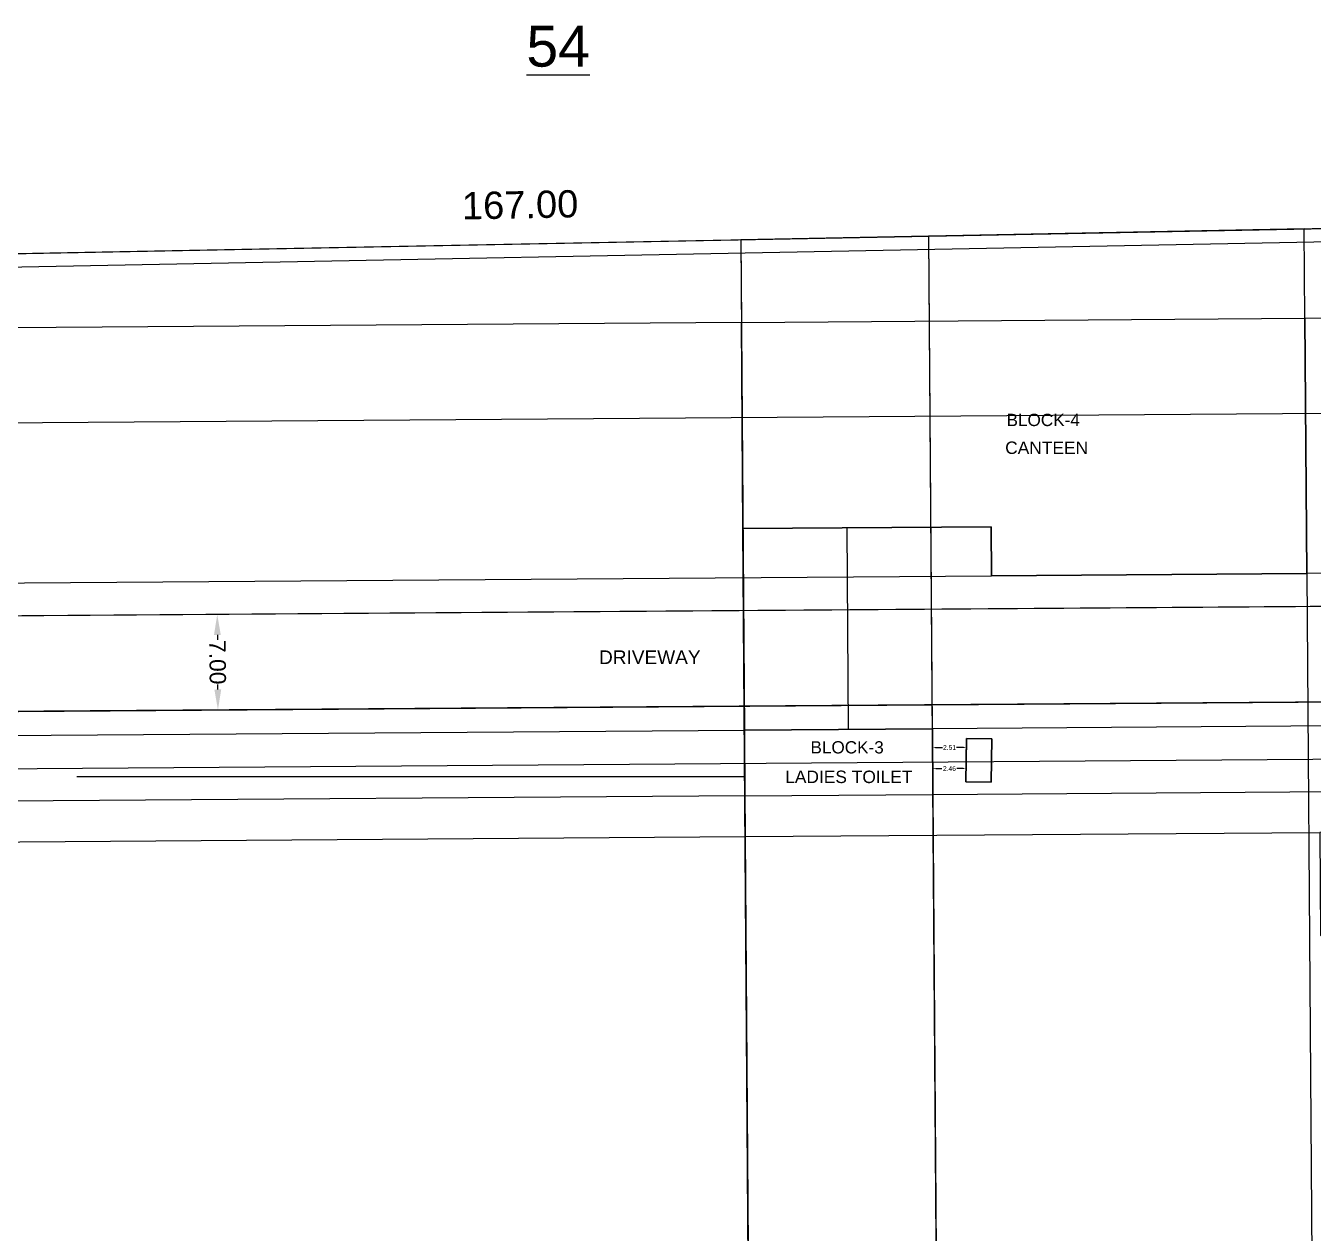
# Model space of a CAD drawing. Header units: metres. Extents: x 3715 to 4596, y 2418 to 2709.
# Drawn here: x 4394.8 to 4489.3, y 2589.5 to 2678.1 of the extents above; entities that cross this region are included whole.
import ezdxf

# ---------------------------------------------------------------- set-up
doc = ezdxf.new("R2010")
doc.units = ezdxf.units.M
doc.header["$MEASUREMENT"] = 0
for name, color, linetype in [('BLK_1_LVL_0_BLDG_FOOT_PRINT', 1, 'Continuous'), ('BLK_1_LVL_0_REAR_SETBACK', 11, 'Continuous'), ('BLK_1_LVL_0_SIDE_SETBACK2', 102, 'Continuous'), ('BLK_2_LVL_0_SIDE_SETBACK2', 102, 'Continuous'), ('BLK_3_INTERNAL_VEHICULAR_ACCESS', 7, 'Continuous'), ('BLK_3_LVL_0_BLDG_FOOT_PRINT', 1, 'Continuous'), ('BLK_3_LVL_0_FRONT_SETBACK', 2, 'Continuous'), ('BLK_3_LVL_0_REAR_SETBACK', 11, 'Continuous'), ('BLK_3_LVL_0_SIDE_SETBACK1', 171, 'Continuous'), ('BLK_3_LVL_0_SIDE_SETBACK2', 102, 'Continuous'), ('BLK_4_INTERNAL_VEHICULAR_ACCESS', 7, 'Continuous'), ('BLK_4_LVL_0_BLDG_FOOT_PRINT', 1, 'Continuous'), ('BLK_4_LVL_0_FRONT_SETBACK', 2, 'Continuous'), ('BLK_4_LVL_0_REAR_SETBACK', 11, 'Continuous'), ('BLK_4_LVL_0_SIDE_SETBACK1', 171, 'Continuous'), ('BLK_4_LVL_0_SIDE_SETBACK2', 102, 'Continuous'), ('BLK_5_LVL_0_FRONT_SETBACK', 2, 'Continuous'), ('DISTANCE_BLK', 7, 'Continuous'), ('DRIVE_WAY', 7, 'Continuous'), ('PLOT_BOUNDARY', 70, 'Continuous'), ('RWH', 130, 'Continuous'), ('SEPTIC_TANK', 146, 'Continuous'), ('SEPTIC_TANK_1', 146, 'Continuous')]:
    doc.layers.add(name, color=color, linetype=linetype)
doc.styles.get("Standard").update_dxf_attribs({"font": 'arial.ttf'})
doc.styles.add('TEXT', font='arial.ttf', dxfattribs={"height": 87})
doc.dimstyles.new('Copy of Standard road pattern', dxfattribs={"dimtxt": 1.2, "dimasz": 1.5, "dimexe": 0.18, "dimexo": 0.0625, "dimgap": 0.09, "dimtad": 0, "dimzin": 0, "dimdsep": 46, "dimtxsty": 'Standard', "dimcen": 0.09, "dimse1": 1, "dimse2": 1, "dimsd1": 1, "dimsd2": 1, "dimadec": 0, "dimazin": 0, "dimtfac": 1, "dimtofl": 0, "dimtmove": 2, "dimatfit": 3, "dimfxl": 0, "dimtolj": 1, "dimtzin": 0, "dimarcsym": 0})
doc.dimstyles.new('outer dim', dxfattribs={"dimtxt": 2, "dimasz": 0.23, "dimexe": 0.18, "dimexo": 0.0625, "dimgap": 0.09, "dimtad": 0, "dimzin": 0, "dimdsep": 46, "dimtxsty": 'Standard', "dimcen": 0.09, "dimse1": 1, "dimse2": 1, "dimsd1": 1, "dimsd2": 1, "dimadec": 0, "dimazin": 0, "dimtfac": 1, "dimtofl": 0, "dimtmove": 2, "dimatfit": 3, "dimfxl": 0, "dimtolj": 1, "dimtzin": 0, "dimarcsym": 0})
doc.dimstyles.get("Standard").update_dxf_attribs({"dimtxt": 0.35, "dimasz": 0.23, "dimexe": 0.18, "dimexo": 0.0625, "dimgap": 0.09, "dimtad": 0, "dimtih": 1, "dimtoh": 1, "dimzin": 0, "dimdsep": 46, "dimtxsty": 'Standard', "dimcen": 0.09, "dimadec": 0, "dimazin": 0, "dimtfac": 1, "dimtofl": 0, "dimtmove": 2, "dimatfit": 3, "dimfxl": 0, "dimtolj": 1, "dimtzin": 0, "dimarcsym": 0})

# ---------------------------------------------------------------- blocks, each defined once
blk = doc.blocks.new('*D421')
at = {"color": 0, "insert": (4431.105, 2664.993), "char_height": 2, "attachment_point": 5, "rotation": 1.10251}
blk.add_mtext('\\A1;167.00', dxfattribs=at)
blk = doc.blocks.new('*D564')
at = {"layer": 'SEPTIC_TANK', "color": 0, "linetype": 'ByBlock', "lineweight": -2}
for p, q in [((4461.369, 2625.377), (4461.371, 2624.997)), ((4461.6, 2625.178), (4462.109, 2625.18)), ((4463.645, 2625.188), (4463.136, 2625.185)), ((4463.874, 2625.389), (4463.876, 2625.009))]:
    blk.add_line(p, q, dxfattribs=at)
at = {"layer": 'SEPTIC_TANK', "color": 0, "linetype": 'ByBlock'}
for points in [[(4461.6, 2625.216), (4461.6, 2625.139), (4461.37, 2625.177)], [(4463.645, 2625.226), (4463.645, 2625.149), (4463.875, 2625.189)]]:
    blk.add_solid(points, dxfattribs=at)
at = {"layer": 'SEPTIC_TANK', "color": 0, "linetype": 'ByBlock', "insert": (4462.623, 2625.183), "char_height": 0.35, "attachment_point": 5}
blk.add_mtext('\\A1;2.51', dxfattribs=at)
blk = doc.blocks.new('*D565')
at = {"layer": 'SEPTIC_TANK', "color": 0, "lineweight": -2}
for p, q in [((4461.381, 2623.828), (4461.383, 2623.448)), ((4463.844, 2623.841), (4463.846, 2623.461)), ((4461.612, 2623.629), (4462.066, 2623.632)), ((4463.615, 2623.64), (4463.161, 2623.638))]:
    blk.add_line(p, q, dxfattribs=at)
at = {"layer": 'SEPTIC_TANK', "color": 0}
for points in [[(4461.611, 2623.668), (4461.612, 2623.591), (4461.382, 2623.628)], [(4463.615, 2623.678), (4463.615, 2623.602), (4463.845, 2623.641)]]:
    blk.add_solid(points, dxfattribs=at)
at = {"layer": 'SEPTIC_TANK', "color": 0, "insert": (4462.613, 2623.635), "char_height": 0.35, "attachment_point": 5}
blk.add_mtext('\\A1;2.46', dxfattribs=at)
blk = doc.blocks.new('*D606')
at = {"layer": 'DRIVE_WAY', "color": 0, "lineweight": -2}
for p, q in [((4408.892, 2633.439), (4408.894, 2633.081)), ((4408.921, 2629.439), (4408.918, 2629.798))]:
    blk.add_line(p, q, dxfattribs=at)
at = {"layer": 'DRIVE_WAY', "color": 0}
for points in [[(4409.142, 2633.441), (4408.642, 2633.437), (4408.881, 2634.939)], [(4409.171, 2629.441), (4408.671, 2629.437), (4408.932, 2627.939)]]:
    blk.add_solid(points, dxfattribs=at)
at = {"layer": 'DRIVE_WAY', "color": 0, "insert": (4408.906, 2631.439), "char_height": 1.2, "attachment_point": 5, "rotation": 270.41716}
blk.add_mtext('\\A1;7.00', dxfattribs=at)

msp = doc.modelspace()

# ---------------------------------------------------------------- linework, layer by layer
for p, q in [((4347.67594, 2660.5277), (4514.64502, 2663.74099)), ((4577.01898, 2636.16319), (4350.62358, 2634.51483)), ((4511.67683, 2628.68726), (4350.67456, 2627.51502))]:
    msp.add_line(p, q)
at = {"ltscale": 0.1}
msp.add_lwpolyline([(4465.69949, 2637.79059), (4465.67334, 2641.38202), (4447.45333, 2641.24935), (4447.34318, 2656.37543), (4488.70325, 2656.6766), (4488.83955, 2637.9591), (4465.69949, 2637.79059)], dxfattribs=at)
for points in [[(4447.59695, 2621.64339), (4461.39658, 2621.74388), (4461.36148, 2626.56375), (4447.56185, 2626.46326)], [(4447.61843, 2618.64029), (4489.78398, 2618.94734), (4489.83897, 2611.39588), (4507.24184, 2611.52259), (4508.18195, 2482.41935), (4490.77912, 2482.29263), (4490.83411, 2474.74117), (4448.66852, 2474.43411), (4447.61843, 2618.64029)]]:
    msp.add_lwpolyline(points, close=True, dxfattribs=at)
at = {"color": 7, "ltscale": 300}
msp.add_lwpolyline([(4463.81208, 2622.65621), (4463.8721, 2625.8387), (4465.72918, 2625.81409), (4465.66916, 2622.6316)], close=True, dxfattribs=at)
at = {"layer": 'BLK_1_LVL_0_BLDG_FOOT_PRINT'}
msp.add_lwpolyline([(4507.72907, 2544.61185), (4508.18195, 2482.41935), (4490.77912, 2482.29263), (4490.83411, 2474.74117), (4448.66852, 2474.43411), (4447.61843, 2618.64029), (4489.78398, 2618.94734), (4489.83897, 2611.39588), (4507.24184, 2611.52259), (4507.69487, 2549.30815), (4509.20702, 2549.31917), (4509.20041, 2550.22723), (4517.68382, 2550.28901), (4517.73125, 2543.77572), (4509.24784, 2543.71395), (4509.24122, 2544.62286)], close=True, dxfattribs=at)
at = {"layer": 'BLK_1_LVL_0_REAR_SETBACK', "color": 11}
msp.add_lwpolyline([(4447.61843, 2618.64029), (4448.66852, 2474.43411), (4240.19838, 2472.91606), (4234.18916, 2593.4724), (4231.39881, 2617.06581), (4447.61843, 2618.64029)], close=True, dxfattribs=at)
at = {"layer": 'BLK_1_LVL_0_SIDE_SETBACK2'}
msp.add_lwpolyline([(4517.68382, 2550.28901), (4516.85757, 2663.75534), (4514.64502, 2663.74099), (4447.29983, 2662.44494), (4447.61843, 2618.64029), (4489.78398, 2618.94734), (4489.83897, 2611.39588), (4507.24184, 2611.52259), (4507.69506, 2549.30815), (4509.20702, 2549.31916), (4509.20041, 2550.22723), (4517.68382, 2550.28901)], close=True, dxfattribs=at)
at = {"layer": 'BLK_2_LVL_0_SIDE_SETBACK2'}
msp.add_lwpolyline([(4448.68621, 2471.4325), (4462.48585, 2471.53298), (4461.09827, 2662.71049), (4447.29983, 2662.44495)], close=True, dxfattribs=at)
at = {"layer": 'BLK_3_INTERNAL_VEHICULAR_ACCESS', "color": 161}
msp.add_lwpolyline([(4447.58583, 2623.04165), (4398.58583, 2623.04165)], dxfattribs=at)
at = {"layer": 'BLK_3_LVL_0_BLDG_FOOT_PRINT'}
msp.add_lwpolyline([(4447.59695, 2621.64339), (4461.39658, 2621.74388), (4461.36148, 2626.56375), (4447.56185, 2626.46326)], close=True, dxfattribs=at)
at = {"layer": 'BLK_3_LVL_0_FRONT_SETBACK'}
msp.add_lwpolyline([(4461.39658, 2621.74388), (4576.03653, 2622.57867), (4576.38532, 2627.40134), (4461.36148, 2626.56375), (4461.39658, 2621.74388)], close=True, dxfattribs=at)
at = {"layer": 'BLK_3_LVL_0_REAR_SETBACK', "color": 11}
msp.add_lwpolyline([(4447.56185, 2626.46326), (4447.59695, 2621.64339), (4231.04383, 2620.06694), (4230.47435, 2624.88246), (4447.56185, 2626.46326)], close=True, dxfattribs=at)
at = {"layer": 'BLK_3_LVL_0_SIDE_SETBACK1'}
msp.add_lwpolyline([(4447.59695, 2621.64339), (4461.39658, 2621.74388), (4462.61642, 2454.17328), (4448.82679, 2452.69938), (4447.59695, 2621.64339)], close=True, dxfattribs=at)
at = {"layer": 'BLK_3_LVL_0_SIDE_SETBACK2'}
msp.add_lwpolyline([(4461.36148, 2626.56375), (4461.09827, 2662.71049), (4447.29983, 2662.44495), (4447.56185, 2626.46326), (4461.36148, 2626.56375)], close=True, dxfattribs=at)
at = {"layer": 'BLK_4_INTERNAL_VEHICULAR_ACCESS', "color": 161}
msp.add_lwpolyline([(4455.0783, 2641.30487), (4455.18597, 2626.51878)], dxfattribs=at)
at = {"layer": 'BLK_4_LVL_0_BLDG_FOOT_PRINT'}
msp.add_lwpolyline([(4465.69949, 2637.79059), (4465.67334, 2641.38202), (4447.45333, 2641.24935), (4447.34318, 2656.37543), (4488.70325, 2656.6766), (4488.83955, 2637.9591), (4465.69949, 2637.79059)], close=True, dxfattribs=at)
at = {"layer": 'BLK_4_LVL_0_FRONT_SETBACK'}
msp.add_lwpolyline([(4488.70325, 2656.6766), (4578.54986, 2657.33086), (4577.1954, 2638.60249), (4488.83955, 2637.9591), (4488.70325, 2656.6766)], close=True, dxfattribs=at)
at = {"layer": 'BLK_4_LVL_0_REAR_SETBACK', "color": 11}
msp.add_lwpolyline([(4465.69949, 2637.79059), (4465.67334, 2641.38202), (4447.45333, 2641.24935), (4447.34318, 2656.37543), (4249.5666, 2654.93524), (4227.07171, 2653.65298), (4229.15145, 2636.06808), (4465.69949, 2637.79059)], close=True, dxfattribs=at)
at = {"layer": 'BLK_4_LVL_0_SIDE_SETBACK1'}
msp.add_lwpolyline([(4447.45333, 2641.24935), (4465.67334, 2641.38202), (4465.69949, 2637.79059), (4488.83955, 2637.9591), (4490.15642, 2457.1169), (4448.82632, 2452.69933), (4447.45333, 2641.24935)], close=True, dxfattribs=at)
at = {"layer": 'BLK_4_LVL_0_SIDE_SETBACK2'}
msp.add_lwpolyline([(4488.70325, 2656.6766), (4488.65545, 2663.24083), (4447.29983, 2662.44494), (4447.34318, 2656.37543), (4488.70325, 2656.6766)], close=True, dxfattribs=at)
at = {"layer": 'BLK_5_LVL_0_FRONT_SETBACK'}
msp.add_lwpolyline([(4578.04466, 2650.34534), (4576.20667, 2624.93119), (4325.41702, 2623.10276), (4325.35887, 2631.0799), (4327.15882, 2631.09298), (4327.09001, 2640.54275), (4325.29005, 2640.52965), (4325.23206, 2648.50443), (4578.04466, 2650.34534)], close=True, dxfattribs=at)
at = {"layer": 'DISTANCE_BLK', "color": 238}
for points in [[(4465.69949, 2637.79059), (4465.67334, 2641.38202), (4447.45333, 2641.24935), (4447.34318, 2656.37543), (4488.70325, 2656.6766), (4488.83955, 2637.9591), (4465.69949, 2637.79059)], [(4447.59695, 2621.64339), (4461.39658, 2621.74388), (4461.36148, 2626.56375), (4447.56185, 2626.46326)], [(4507.72907, 2544.61185), (4508.18195, 2482.41935), (4490.77912, 2482.29263), (4490.83411, 2474.74117), (4448.66852, 2474.43411), (4447.61843, 2618.64029), (4489.78398, 2618.94734), (4489.83897, 2611.39588), (4507.24184, 2611.52259), (4507.69487, 2549.30815), (4509.20702, 2549.31917), (4509.20041, 2550.22723), (4517.68382, 2550.28901), (4517.73125, 2543.77572), (4509.24784, 2543.71395), (4509.24122, 2544.62286)]]:
    msp.add_lwpolyline(points, close=True, dxfattribs=at)
at = {"layer": 'DRIVE_WAY', "color": 255}
msp.add_lwpolyline([(4350.67456, 2627.51502), (4511.67683, 2628.68726, -0.41634766), (4516.20959, 2624.18738), (4516.20959, 2623.60711, -0.41208239), (4511.74236, 2619.10723), (4489.78398, 2618.94734), (4489.83899, 2611.39374), (4489.83899, 2611.39374), (4512.77028, 2611.56306, -0.41640166), (4517.27016, 2607.09583), (4518.14504, 2486.99242, -0.41431541), (4513.67635, 2482.45973), (4490.77914, 2482.29049), (4490.83411, 2474.74117), (4513.73306, 2474.90825, -0.41421498), (4518.26571, 2470.44111), (4518.34039, 2460.179), (4526.50142, 2461.16221), (4525.32866, 2622.15881, -0.41421428), (4529.79578, 2626.69147), (4576.28549, 2627.03), (4576.84406, 2636.16192), (4350.62358, 2634.51483, -0.41421327)], format="xyb", dxfattribs=at)
at = {"layer": 'PLOT_BOUNDARY', "ltscale": 400}
msp.add_lwpolyline([(4301.59039, 2434.88745), (4240.25285, 2471.82343), (4234.18916, 2593.4724), (4227.07171, 2653.65298), (4347.67594, 2660.5277), (4514.64502, 2663.74099), (4579.04366, 2664.15875), (4564.64591, 2465.07871), (4383.87557, 2445.75707), (4301.59039, 2434.88746)], close=True, dxfattribs=at)
at = {"layer": 'RWH', "ltscale": 400}
msp.add_lwpolyline([(4514.78566, 2459.74939), (4383.87557, 2445.75707), (4301.59038, 2434.88745), (4240.25285, 2471.82343), (4234.18916, 2593.4724), (4227.07171, 2653.65298), (4347.67594, 2660.5277), (4514.64502, 2663.74099), (4575.64483, 2664.1367), (4575.65131, 2663.13672), (4514.65788, 2662.74105), (4347.71403, 2659.52825), (4228.18961, 2652.71508), (4235.18623, 2593.55611), (4241.22509, 2472.40528), (4301.8064, 2435.92468), (4383.75693, 2446.75008), (4514.67938, 2460.74373), (4514.78566, 2459.74939)], close=True, dxfattribs=at)
at = {"layer": 'SEPTIC_TANK_1', "linetype": 'ByBlock'}
msp.add_lwpolyline([(4463.8721, 2625.8387), (4463.81208, 2622.65621), (4465.66916, 2622.6316), (4465.72918, 2625.81409)], close=True, dxfattribs=at)

# ---------------------------------------------------------------- texts
at = {"ltscale": 0.1, "insert": (4431.56874, 2678.14203), "char_height": 3, "attachment_point": 1}
msp.add_mtext_dynamic_manual_height_columns('{\\L54}', width=21.8936767, gutter_width=1, heights=[4.55008], dxfattribs=at)
at = {"attachment_point": 1}
for s, width, heights, insert, char_height in [('BLOCK-4', 35.5827369, [0.93192], (4466.80394, 2649.66828), 0.9), ('DRIVEWAY', 12.7930678, [0], (4436.89981, 2632.30697), 1), ('BLOCK-3', 35.5827369, [0], (4452.41431, 2625.64473), 0.9)]:
    msp.add_mtext_dynamic_manual_height_columns(s, width=width, gutter_width=1, heights=heights, dxfattribs=dict(at, insert=insert, char_height=char_height))
at = {"width": 18.2000045, "attachment_point": 1, "style": 'TEXT'}
for s, insert, char_height in [('CANTEEN', (4466.7042, 2647.6343), 0.911862), ('LADIES TOILET', (4450.55984, 2623.4856), 0.9118617)]:
    msp.add_mtext(s, dxfattribs=dict(at, insert=insert, char_height=char_height))

# ---------------------------------------------------------------- dimensions: what is measured, and where the dimension line sits
dim = msp.add_aligned_dim(p1=(4347.67594, 2660.5277), p2=(4514.64502, 2663.74099), distance=2.85935, dimstyle='outer dim')
dim.commit()
dim.dimension.update_dxf_attribs({"geometry": '*D421', "text_midpoint": (4431.10546, 2664.99317)})
at = {"layer": 'DRIVE_WAY', "color": 255}
dim = msp.add_aligned_dim(p1=(4410.55623, 2634.9512), p2=(4410.60719, 2627.95138), distance=-1.67541, dimstyle='Copy of Standard road pattern', override={"dimsd1": 0, "dimsd2": 0}, dxfattribs=at)
dim.commit()
dim.dimension.update_dxf_attribs({"geometry": '*D606', "text_midpoint": (4408.90635, 2631.43909)})
at = {"layer": 'SEPTIC_TANK', "color": 1, "linetype": 'ByBlock'}
dim = msp.add_aligned_dim(p1=(4463.8721, 2625.8387), p2=(4461.36685, 2625.82654), distance=0.64988, dimstyle='Standard', dxfattribs=at)
dim.commit()
dim.dimension.update_dxf_attribs({"geometry": '*D564', "text_midpoint": (4462.62263, 2625.18275)})
at = {"layer": 'SEPTIC_TANK', "color": 2}
dim = msp.add_aligned_dim(p1=(4463.84209, 2624.24745), p2=(4461.37844, 2624.23458), distance=0.60634, dimstyle='Standard', dxfattribs=at)
dim.commit()
dim.dimension.update_dxf_attribs({"geometry": '*D565', "text_midpoint": (4462.61344, 2623.63468)})

doc.saveas('drawing.dxf')
